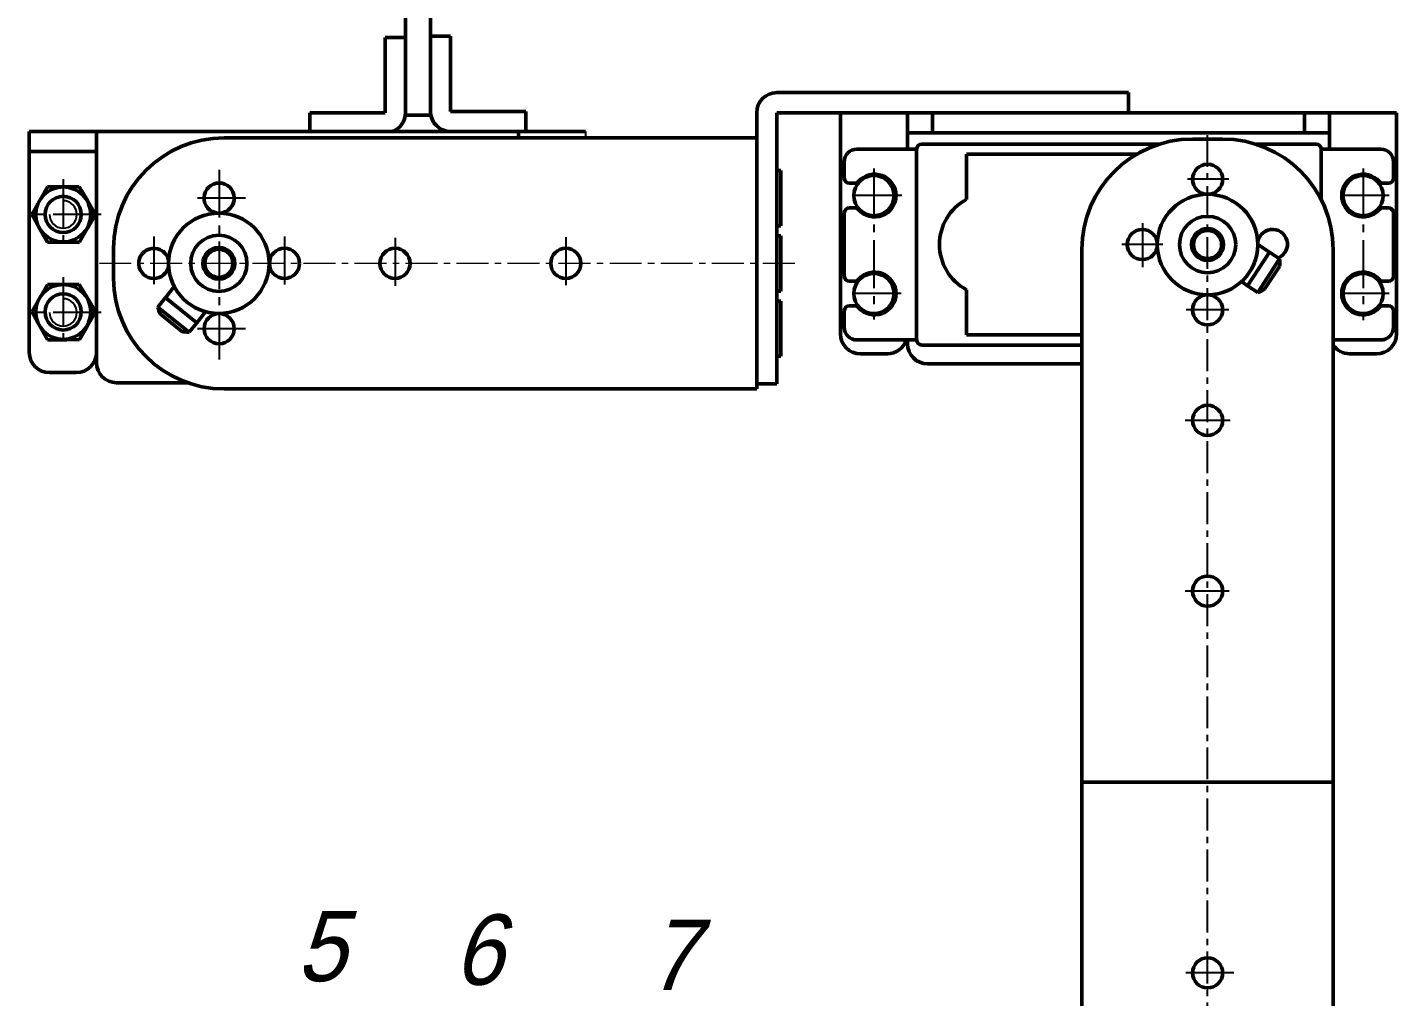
# Model space of a CAD drawing. Header units: millimetres. Extents: x 1895 to 3084, y 1125 to 1966.
# Drawn here: x 2012.6 to 2148.9, y 1714.9 to 1811.4 of the extents above; entities that cross this region are included whole.
import ezdxf

# ---------------------------------------------------------------- set-up
doc = ezdxf.new("R2010")
doc.units = ezdxf.units.MM
doc.header["$LTSCALE"] = 0.25
doc.linetypes.add('CENTER2', pattern=[28.575, 19.05, -3.175, 3.175, -3.175])
doc.linetypes.add('CENTERX2', pattern=[20.32, 12.7, -2.54, 2.54, -2.54])
doc.layers.get('0').update_dxf_attribs({"lineweight": 25})
for name, color, linetype, lineweight in [('CB', 171, 'Continuous', 50), ('Duong_manh', 3, 'Continuous', 25), ('KITH', 6, 'Continuous', 25), ('TAM', 1, 'CENTER2', 25)]:
    doc.layers.add(name, color=color, linetype=linetype, lineweight=lineweight)
doc.styles.add('KHTEN', font='arial.ttf', dxfattribs={"width": 0.9, "oblique": 15, "height": 2})

msp = doc.modelspace()

# ---------------------------------------------------------------- linework, layer by layer
at = {"color": 7, "linetype": 'Continuous', "lineweight": 25}
for p, q in [((2068.175, 1801.056), (2068.175, 1800.431)), ((2039.676, 1788.138), (2039.67, 1788.278))]:
    msp.add_line(p, q, dxfattribs=at)
at = {"layer": 'CB', "linetype": 'Continuous'}
for p, q in [((2052.746, 1804.768), (2052.746, 1816.989)), ((2050.246, 1804.768), (2050.246, 1815.57)), ((2048.246, 1810.418), (2050.246, 1810.418)), ((2048.246, 1807.418), (2048.246, 1810.418)), ((2052.746, 1810.556), (2054.746, 1810.556)), ((2054.746, 1810.556), (2054.746, 1807.556)), ((2048.246, 1807.418), (2048.246, 1802.918)), ((2054.746, 1807.556), (2054.746, 1803.056)), ((2050.246, 1804.768), (2050.246, 1802.918)), ((2052.746, 1804.768), (2052.746, 1803.056)), ((2110.21, 1804.931), (2087.21, 1804.931)), ((2110.21, 1804.931), (2122.21, 1804.931)), ((2122.21, 1804.931), (2122.21, 1802.931)), ((2040.746, 1802.918), (2040.746, 1801.056)), ((2047.746, 1802.918), (2040.746, 1802.918)), ((2048.246, 1802.918), (2047.746, 1802.918)), ((2055.246, 1803.056), (2054.746, 1803.056)), ((2062.246, 1803.056), (2055.246, 1803.056)), ((2062.246, 1801.056), (2062.246, 1803.056)), ((2085.21, 1802.931), (2085.21, 1800.431)), ((2087.21, 1802.931), (2087.21, 1787.931)), ((2110.21, 1802.931), (2087.21, 1802.931)), ((2093.532, 1800.931), (2093.532, 1802.931)), ((2100.21, 1802.931), (2100.21, 1800.931)), ((2102.71, 1800.931), (2102.71, 1802.931)), ((2116.02, 1802.931), (2110.21, 1802.931)), ((2137.71, 1802.931), (2116.02, 1802.931)), ((2137.71, 1802.931), (2139.71, 1802.931)), ((2139.71, 1802.931), (2139.71, 1800.931)), ((2139.71, 1802.931), (2140.71, 1802.931)), ((2140.71, 1802.931), (2141.21, 1802.931)), ((2141.21, 1802.931), (2142.21, 1802.931)), ((2142.21, 1800.931), (2142.21, 1802.931)), ((2142.21, 1802.931), (2148.889, 1802.931)), ((2148.889, 1802.931), (2148.889, 1800.931)), ((2050.246, 1802.702), (2052.746, 1802.702)), ((2012.818, 1799.056), (2012.818, 1801.056)), ((2012.818, 1801.056), (2014.818, 1801.056)), ((2019.496, 1801.056), (2014.818, 1801.056)), ((2019.496, 1801.056), (2061.496, 1801.056)), ((2019.496, 1799.056), (2019.496, 1801.056)), ((2032.21, 1800.431), (2083.21, 1800.431)), ((2061.496, 1801.056), (2061.496, 1800.431)), ((2066.175, 1801.056), (2061.496, 1801.056)), ((2066.175, 1801.056), (2068.175, 1801.056)), ((2083.21, 1800.431), (2085.21, 1800.431)), ((2085.21, 1800.431), (2085.21, 1775.431)), ((2093.532, 1800.931), (2093.532, 1780.931)), ((2100.21, 1800.931), (2100.21, 1799.306)), ((2101.21, 1800.931), (2100.21, 1800.931)), ((2101.21, 1800.931), (2101.71, 1800.931)), ((2102.71, 1800.931), (2101.71, 1800.931)), ((2104.71, 1800.931), (2102.71, 1800.931)), ((2137.71, 1800.931), (2104.71, 1800.931)), ((2128.575, 1800.306), (2131.575, 1800.306)), ((2139.71, 1800.931), (2137.71, 1800.931)), ((2140.71, 1800.931), (2139.71, 1800.931)), ((2140.71, 1800.931), (2141.21, 1800.931)), ((2142.21, 1800.931), (2141.21, 1800.931)), ((2142.21, 1800.931), (2142.21, 1799.306)), ((2148.889, 1800.931), (2148.889, 1780.931)), ((2014.818, 1799.056), (2012.818, 1799.056)), ((2012.818, 1779.056), (2012.818, 1799.056)), ((2019.496, 1799.056), (2014.818, 1799.056)), ((2019.496, 1778.056), (2019.496, 1799.056)), ((2095.175, 1799.306), (2101.125, 1799.306)), ((2101.125, 1799.306), (2101.125, 1780.306)), ((2125.296, 1799.806), (2101.625, 1799.806)), ((2106.075, 1798.806), (2106.075, 1794.306)), ((2106.075, 1798.806), (2123.029, 1798.806)), ((2140.875, 1799.806), (2134.853, 1799.806)), ((2141.375, 1794.302), (2141.375, 1799.306)), ((2147.325, 1799.306), (2141.375, 1799.306)), ((2093.925, 1796.406), (2093.925, 1798.056)), ((2148.575, 1796.406), (2148.575, 1798.056)), ((2087.61, 1797.181), (2087.21, 1797.181)), ((2087.61, 1797.181), (2087.61, 1792.662)), ((2014.617, 1795.535), (2013.83, 1794.156)), ((2016.205, 1795.542), (2014.617, 1795.535)), ((2017.793, 1795.549), (2016.205, 1795.542)), ((2018.593, 1794.177), (2017.793, 1795.549)), ((2094.425, 1795.906), (2094.971, 1795.906)), ((2147.528, 1795.906), (2148.075, 1795.906)), ((2013.83, 1794.156), (2013.058, 1792.806)), ((2019.393, 1792.806), (2018.593, 1794.177)), ((2094.971, 1793.456), (2094.425, 1793.456)), ((2148.075, 1793.456), (2147.528, 1793.456)), ((2013.058, 1792.806), (2013.763, 1791.54)), ((2019.393, 1792.806), (2018.605, 1791.427)), ((2087.61, 1792.662), (2087.61, 1791.681)), ((2093.925, 1786.656), (2093.925, 1792.956)), ((2148.575, 1786.656), (2148.575, 1792.956)), ((2018.605, 1791.427), (2017.817, 1790.049)), ((2087.21, 1791.681), (2087.61, 1791.681)), ((2087.61, 1790.681), (2087.21, 1790.681)), ((2087.61, 1790.681), (2087.61, 1785.28)), ((2016.551, 1790.043), (2017.817, 1790.049)), ((2021.21, 1786.431), (2021.21, 1789.431)), ((2117.575, 1738.306), (2117.575, 1789.306)), ((2136.252, 1789.037), (2135.075, 1789.806)), ((2142.575, 1789.306), (2142.575, 1738.306)), ((2087.21, 1787.931), (2087.21, 1775.931)), ((2134.058, 1785.693), (2136.244, 1789.042)), ((2136.252, 1789.037), (2134.065, 1785.688)), ((2135.062, 1785.037), (2137.249, 1788.386)), ((2137.249, 1788.386), (2136.244, 1789.042)), ((2136.586, 1786.639), (2135.749, 1785.357)), ((2137.232, 1787.629), (2136.586, 1786.639)), ((2014.617, 1785.828), (2013.83, 1784.45)), ((2016.205, 1785.835), (2014.617, 1785.828)), ((2017.793, 1785.842), (2016.205, 1785.835)), ((2018.593, 1784.47), (2017.793, 1785.842)), ((2027.246, 1785.618), (2026.358, 1784.513)), ((2087.21, 1785.181), (2087.61, 1785.181)), ((2087.61, 1785.28), (2087.61, 1785.181)), ((2094.425, 1786.156), (2094.971, 1786.156)), ((2106.075, 1785.306), (2106.075, 1780.806)), ((2134.058, 1785.693), (2135.062, 1785.037)), ((2147.528, 1786.156), (2148.075, 1786.156)), ((2013.83, 1784.45), (2013.058, 1783.099)), ((2019.393, 1783.099), (2018.593, 1784.47)), ((2026.364, 1784.52), (2025.612, 1783.585)), ((2029.475, 1782.006), (2026.358, 1784.513)), ((2026.364, 1784.52), (2029.481, 1782.014)), ((2087.61, 1784.181), (2087.21, 1784.181)), ((2087.61, 1784.181), (2087.61, 1778.78)), ((2094.971, 1783.706), (2094.425, 1783.706)), ((2148.075, 1783.706), (2147.528, 1783.706)), ((2013.058, 1783.099), (2013.763, 1781.834)), ((2019.393, 1783.099), (2018.605, 1781.721)), ((2025.612, 1783.585), (2028.729, 1781.079)), ((2025.862, 1782.87), (2025.862, 1782.871)), ((2027.977, 1781.17), (2025.862, 1782.87)), ((2029.475, 1782.006), (2030.356, 1783.102)), ((2093.925, 1781.556), (2093.925, 1783.206)), ((2148.575, 1781.556), (2148.575, 1783.206)), ((2018.605, 1781.721), (2017.817, 1780.342)), ((2028.729, 1781.079), (2029.481, 1782.014)), ((2016.551, 1780.336), (2017.817, 1780.342)), ((2095.175, 1780.306), (2101.125, 1780.306)), ((2100.21, 1780.306), (2100.21, 1779.931)), ((2101.625, 1779.806), (2117.575, 1779.806)), ((2106.075, 1780.806), (2117.575, 1780.806)), ((2147.325, 1780.306), (2142.575, 1780.306)), ((2019.496, 1778.431), (2019.396, 1778.431)), ((2087.21, 1778.681), (2087.61, 1778.681)), ((2087.61, 1778.78), (2087.61, 1778.681)), ((2098.21, 1778.931), (2095.532, 1778.931)), ((2146.889, 1778.931), (2144.21, 1778.931)), ((2017.496, 1777.056), (2014.818, 1777.056)), ((2117.575, 1777.931), (2102.21, 1777.931)), ((2028.555, 1776.056), (2021.496, 1776.056)), ((2087.21, 1775.931), (2085.21, 1775.931)), ((2083.21, 1775.431), (2032.21, 1775.431)), ((2085.21, 1775.431), (2083.21, 1775.431)), ((2117.575, 1736.306), (2117.575, 1738.306)), ((2142.575, 1738.306), (2142.575, 1736.306)), ((2142.575, 1736.306), (2117.575, 1736.306)), ((2117.575, 1734.306), (2117.575, 1736.306)), ((2142.575, 1736.306), (2142.575, 1734.306)), ((2117.575, 1683.306), (2117.575, 1734.306)), ((2142.575, 1734.306), (2142.575, 1683.306))]:
    msp.add_line(p, q, dxfattribs=at)
at = {"layer": 'CB'}
for p, q in [((2014.642, 1790.035), (2013.763, 1791.54)), ((2016.551, 1790.043), (2014.642, 1790.035)), ((2134.065, 1785.688), (2133.446, 1786.113)), ((2014.642, 1780.328), (2013.763, 1781.834)), ((2016.551, 1780.336), (2014.642, 1780.328))]:
    msp.add_line(p, q, dxfattribs=at)
at = {"layer": 'CB', "linetype": 'Continuous'}
for centre, radius in [((2130.075, 1796.306), 1.5), ((2096.871, 1794.681), 2), ((2145.55, 1794.681), 2), ((2016.192, 1792.806), 1.8), ((2130.075, 1789.806), 5), ((2031.676, 1787.936), 5), ((2130.075, 1789.806), 2.8), ((2031.676, 1787.936), 2.8), ((2123.575, 1789.806), 1.5), ((2130.075, 1789.806), 1.584), ((2130.075, 1789.806), 1.4), ((2031.676, 1787.936), 1.584), ((2031.676, 1787.936), 1.4), ((2038.21, 1787.931), 1.5), ((2049.21, 1787.931), 1.5), ((2066.21, 1787.931), 1.5), ((2096.871, 1784.931), 2), ((2145.55, 1784.931), 2), ((2016.192, 1783.099), 1.8), ((2130.075, 1783.306), 1.5), ((2031.71, 1781.431), 1.5), ((2130.075, 1772.306), 1.5), ((2130.075, 1755.306), 1.5), ((2130.075, 1717.306), 1.5)]:
    msp.add_circle(centre, radius, dxfattribs=at)
at = {"layer": 'CB'}
for centre in [(2016.192, 1792.806), (2016.192, 1783.099)]:
    msp.add_circle(centre, 2.736, dxfattribs=at)
at = {"layer": 'CB', "linetype": 'Continuous'}
for centre, radius, start, end in [((2087.21, 1802.931), 2, 90, 180), ((2048.246, 1802.918), 2, 291.38041, 360), ((2054.746, 1803.056), 2, 180, 270), ((2032.21, 1789.431), 11, 90, 180), ((2128.575, 1789.306), 11, 90, 180), ((2131.575, 1789.306), 11, 360, 90), ((2095.175, 1798.056), 1.25, 90, 180), ((2101.625, 1799.306), 0.5, 90, 180), ((2140.875, 1799.306), 0.5, 360, 90), ((2147.325, 1798.056), 1.25, 360, 90), ((2094.425, 1796.406), 0.5, 180, 270), ((2094.971, 1796.406), 0.5, 270, 318.91767), ((2096.95, 1794.681), 2.125, 221.08233, 138.91767), ((2145.55, 1794.681), 2.125, 41.08233, 318.91767), ((2147.528, 1796.406), 0.5, 221.08233, 270), ((2148.075, 1796.406), 0.5, 270, 0), ((2031.71, 1794.431), 1.5, 273.76542, 265.63087), ((2094.425, 1792.956), 0.5, 90, 180), ((2094.971, 1792.956), 0.5, 41.08233, 90), ((2108.511, 1789.806), 5.117, 118.42982, 241.57018), ((2147.528, 1792.956), 0.5, 90, 138.91767), ((2148.075, 1792.956), 0.5, 0, 90), ((2136.552, 1789.842), 1.478, 292.31685, 181.41541), ((2025.21, 1787.931), 1.5, 10.87515, 270), ((2134.064, 1788.077), 3.2, 351.95857, 5.54832), ((2032.21, 1786.431), 11, 180, 270), ((2025.21, 1787.931), 1.5, 270, 349.28519), ((2094.425, 1786.656), 0.5, 180, 270), ((2096.95, 1784.931), 2.125, 221.08233, 138.91767), ((2145.55, 1784.931), 2.125, 41.08233, 318.91767), ((2148.075, 1786.656), 0.5, 270, 360), ((2094.971, 1786.656), 0.5, 270, 318.91767), ((2134.064, 1788.077), 3.2, 288.18395, 301.77369), ((2147.528, 1786.656), 0.5, 221.08233, 270), ((2094.425, 1783.206), 0.5, 90, 180), ((2094.971, 1783.206), 0.5, 41.08233, 90), ((2147.528, 1783.206), 0.5, 90, 138.91767), ((2148.075, 1783.206), 0.5, 0, 90), ((2028.735, 1784.279), 3.2, 192.51369, 206.10344), ((2028.735, 1784.279), 3.2, 256.28832, 269.87807), ((2095.175, 1781.556), 1.25, 180, 270), ((2147.325, 1781.556), 1.25, 270, 360), ((2095.532, 1780.931), 2, 180, 270), ((2098.21, 1780.931), 2, 270, 341.79004), ((2102.21, 1779.931), 2, 180, 270), ((2101.625, 1780.306), 0.5, 180, 270), ((2144.21, 1780.931), 2, 215.12578, 270), ((2146.889, 1780.931), 2, 270, 360), ((2014.818, 1779.056), 2, 180, 270), ((2017.496, 1779.056), 2, 270, 360), ((2021.496, 1778.056), 2, 180, 270)]:
    msp.add_arc(centre, radius, start, end, dxfattribs=at)
at = {"layer": 'Duong_manh'}
for centre in [(2016.192, 1792.806), (2016.192, 1783.056)]:
    msp.add_arc(centre, 1.363, 180, 90, dxfattribs=at)
at = {"layer": 'TAM', "linetype": 'CENTERX2'}
msp.add_line((2130.075, 1670.533), (2130.075, 1801.328), dxfattribs=at)
at = {"layer": 'TAM'}
for p, q in [((2096.871, 1797.373), (2096.871, 1782.342)), ((2145.55, 1797.373), (2145.55, 1782.293)), ((2016.192, 1796.306), (2016.192, 1789.392)), ((2031.71, 1797.26), (2031.71, 1778.362)), ((2132.202, 1796.306), (2128.07, 1796.306)), ((2099.638, 1794.681), (2094.161, 1794.681)), ((2148.16, 1794.681), (2142.939, 1794.681)), ((2034.321, 1794.431), (2029.1, 1794.431)), ((2019.956, 1792.806), (2012.625, 1792.806)), ((2123.587, 1791.94), (2123.587, 1787.563)), ((2025.21, 1790.619), (2025.21, 1785.278)), ((2038.21, 1790.601), (2038.21, 1785.26)), ((2066.21, 1790.541), (2066.21, 1785.32)), ((2049.21, 1790.462), (2049.21, 1785.241)), ((2125.639, 1789.806), (2121.535, 1789.806)), ((2016.192, 1786.556), (2016.192, 1779.642)), ((2099.584, 1784.931), (2094.26, 1784.931)), ((2148.16, 1784.931), (2142.939, 1784.931)), ((2019.956, 1783.056), (2012.625, 1783.056)), ((2132.198, 1783.306), (2127.945, 1783.306)), ((2034.321, 1781.431), (2029.1, 1781.431)), ((2132.326, 1772.306), (2127.833, 1772.306)), ((2132.235, 1755.306), (2127.858, 1755.306)), ((2132.685, 1717.306), (2127.464, 1717.306))]:
    msp.add_line(p, q, dxfattribs=at)
at = {"layer": 'TAM', "linetype": 'CENTERX2', "lineweight": 18}
msp.add_line((2088.992, 1787.931), (2019.807, 1787.931), dxfattribs=at)

# ---------------------------------------------------------------- texts
at = {"layer": 'KITH', "char_height": 7, "style": 'KHTEN'}
for s, insert, attachment_point in [('\\A1;5', (2044.275, 1719.928), 6), ('\\A1;6', (2055.017, 1719.575), 4), ('\\A1;7', (2074.334, 1719.104), 4)]:
    msp.add_mtext(s, dxfattribs=dict(at, insert=insert, attachment_point=attachment_point))

doc.saveas('drawing.dxf')
